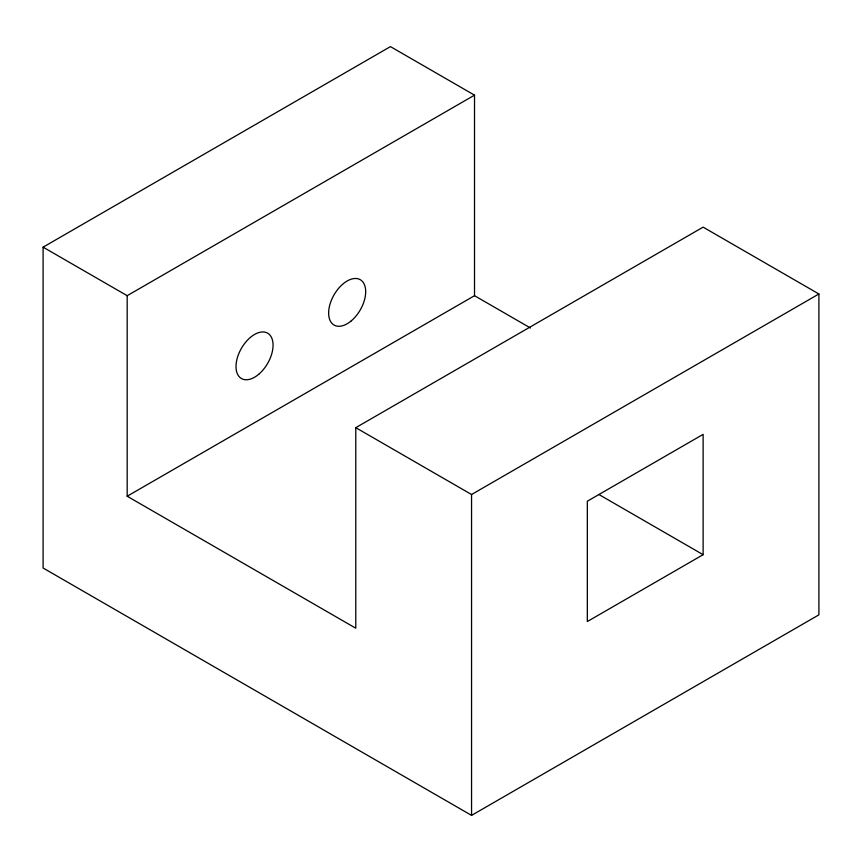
<?xml version="1.0" encoding="UTF-8"?>
<svg xmlns="http://www.w3.org/2000/svg" width="862" height="862" viewBox="0 0 862 862"><rect width="100%" height="100%" fill="white"/><g stroke="black" fill="none" stroke-linecap="round" stroke-linejoin="round"><path stroke-width="1.29" d="M127.177 496.232L355.78 628.215L355.78 427.671L703.123 227.137L818.9 293.985L818.9 614.843L471.557 815.387L43.1 568.015L43.1 247.157L390.443 46.613L474.52 95.154L474.52 295.698L127.177 496.232L127.177 295.688L474.52 95.154M355.78 427.671L471.557 494.519L818.9 293.985M703.123 554.686L587.334 621.534L587.334 501.21L703.123 434.362L703.123 554.686L598.918 494.519M474.52 295.698L530.496 328.013M43.1 247.157L127.177 295.688M471.557 494.519L471.557 815.387M259.333 373.752A26.194 15.128 -60 0 0 267.629 333.163A26.194 15.128 -60 0 0 236.641 360.65A26.194 15.128 -60 0 0 259.333 373.752M351.211 320.912A26.194 15.128 -60 0 0 360.779 280.021A26.194 15.128 -60 0 0 329.478 306.204A26.194 15.128 -60 0 0 351.211 320.912"/></g></svg>
